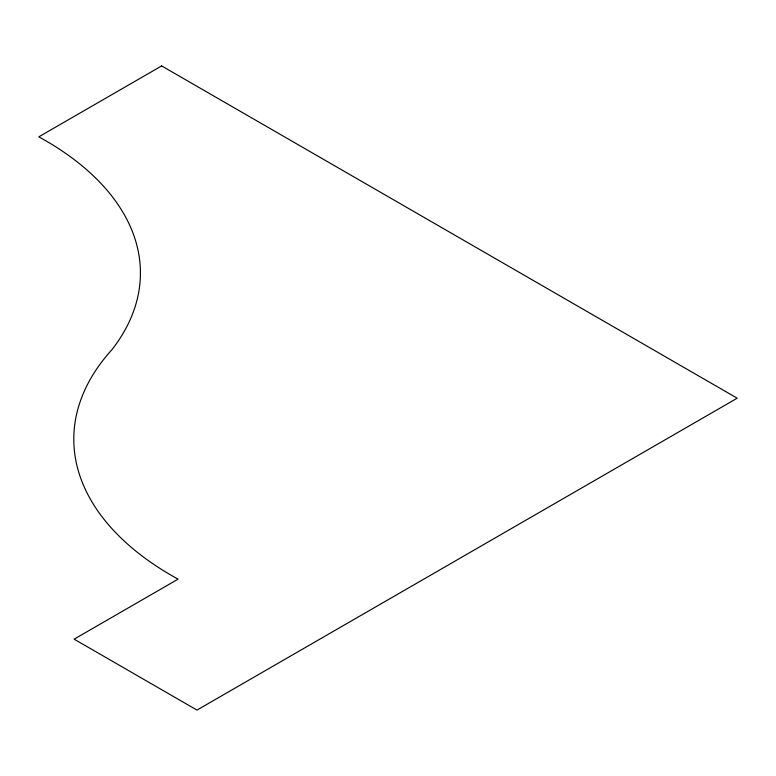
<?xml version="1.0" encoding="UTF-8"?>
<svg xmlns="http://www.w3.org/2000/svg" width="776" height="776" viewBox="0 0 776 776"><rect width="100%" height="100%" fill="white"/><g stroke="black" fill="none" stroke-linecap="round" stroke-linejoin="round"><path stroke-width="1.16" d="M161.65 65.912L38.8 136.838A324.407 187.297 0 0 1 112.229 349.355A333.971 192.817 0 0 0 178.082 579.138L74.127 639.162L196.978 710.088L737.2 398.195L161.65 65.912"/></g></svg>
